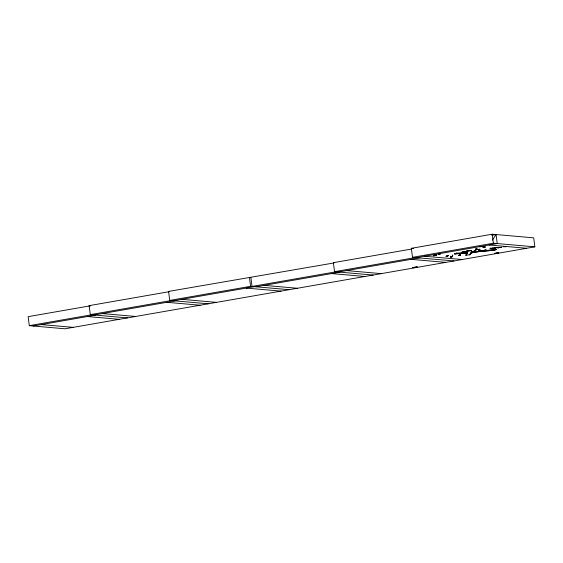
<?xml version="1.0" encoding="UTF-8"?>
<svg xmlns="http://www.w3.org/2000/svg" width="563" height="563" viewBox="0 0 563 563"><rect width="100%" height="100%" fill="white"/><g stroke="black" fill="none" stroke-linecap="round" stroke-linejoin="round"><path stroke-width="0.84" d="M466.973 251.26L464.883 251.612L467.733 251.098M417.267 266.953L415.853 267.122L416.303 267.214M416.775 267.031L416.148 267.165M498.368 252.843L498.973 252.836M492.322 240.119L496.073 234.553L491.773 235.306M435.748 255.18L435.938 254.821M439.534 254.131L439.597 253.786M450.963 256.608L451.16 256.249M467.691 253.083L465.89 255.152L467.22 253.139M470.077 254.596L469.535 254.779L470.865 252.766M471.344 252.71L469.985 254.525M475.897 249.606L474.841 250.845M476.221 249.564L475.355 251.021L474.419 250.873M479.444 249.318L478.501 250.577L479.873 249.184M434.587 254.884L434.713 254.701M450.766 256.228L450.689 256.411M459.563 255.503L459.457 255.271M498.164 252.97L497.53 252.935L498.149 252.857M465.594 255.25L470.098 254.736M475.517 249.761L479.957 249.282M458.718 255.665L460.252 255.278L458.571 255.567M458.535 255.581L460.576 255.342L458.711 255.665M414.973 267.249L413.249 267.728L415.564 267.235L414.572 267.312L414.987 267.348M413.889 267.509L414.488 267.411L414.115 267.573M448.239 255.581L447.916 255.876L448.331 255.658M452.42 255.321L452.941 255.187L452.483 255.152M495.574 253.406L494.56 253.392L496.144 253.315M498.1 252.942L497.91 252.914M454.51 253.997L465.27 252.991L454.489 253.857M456.663 253.16L455.129 253.786M467.072 252.301L466.248 252.421L466.959 252.351M481.393 246.678L481.977 246.453L481.302 246.608M494.567 250.134L477.931 251.76M479.402 251.077L496.031 249.627M492.041 248.297L492.604 247.973L492.034 248.206M493.73 248.149L494.293 247.903L493.631 248.058M494.434 250.261L496.102 249.515M497.678 252.928L497.924 252.864M483.131 247.241L483.8 246.995L483.138 247.234M484.715 247.199L485.461 246.946L484.701 247.101M496.277 253.287L497.249 253.026M496.608 253.195L496.988 253.125M415.403 267.256L415.037 267.411L415.494 267.228M412.883 267.685L413.77 267.531L413.298 267.552M414.269 267.404L414.734 267.362M496.897 253.033L494.94 253.526L496.263 253.111M494.631 247.938L495.391 247.593L494.624 247.84M500.247 247.389L499.381 247.65L500.162 247.396M500.979 247.53L501.837 247.27L501.056 247.523M505.919 246.573L505.117 246.756M505.215 246.84L505.996 246.587M495.89 249.099L495.271 249.261M495.693 249.17L495.433 248.987M490.014 248.332L491.457 248.241L490.063 248.318M498.818 247.811L497.418 247.79L498.804 247.713M413.763 267.608L413.341 267.636L413.798 267.538M413.981 267.531L414.291 267.545M471.407 251.731L473.476 251.372L474.736 251.738L471.442 251.992L473.511 251.633M494.152 249.156L493.786 249.296M493.969 249.268L495.799 249.05M482.857 246.925L484.018 246.904L482.927 246.911M495.729 253.28L496.003 253.202M468.923 250.901L467.48 250.971M494.159 249.226L494.652 249.064M495.004 249.233L495.503 249.17M414.875 267.256L414.467 267.334M453.982 260.95L412.503 257.326L411.349 248.318L492.217 234.215L533.696 237.846L534.85 246.847L64.998 328.785L29.304 325.66L28.15 316.652L90.594 305.765L89.144 305.639L90.298 314.647L127.435 317.891M333.958 262.949L168.569 291.416L169.723 300.417L208.303 303.795M411.659 249.022L333.373 262.675L334.528 271.683L373.114 275.054M89.144 305.639L169.153 291.69M412.503 257.326L493.371 243.223L534.85 246.847M169.723 300.417L250.591 286.321L289.178 289.692M334.528 271.683L415.395 257.58M416.36 257.664L497.228 243.561L496.073 234.553M90.298 314.647L171.166 300.543M335.977 271.809L252.034 286.447L250.88 277.439M29.304 325.66L91.748 314.773M173.58 300.755L254.448 286.658M338.384 272.02L419.252 257.917M94.155 314.984L175.023 300.881M255.898 286.785L339.834 272.147M33.161 325.998L95.604 315.111M464.313 251.555L465.355 251.724M466.509 251.168L467.529 251.133M463.821 251.738L462.202 252.02M469.282 250.838L468.641 250.845M465.833 252.583L467.41 252.315L465.868 252.583M465.341 253.005L464.911 252.886L467.459 253.111M464.932 253.069L467.48 253.294M494.215 249.339L495.271 249.219M480 246.735L481.562 246.418M492.505 248.163L493.927 248.03M483.631 247.023L485.032 246.911M495.004 249.261L494.455 249.296M496.503 247.53L495.187 247.678M501.337 247.234L500.035 247.502M438.647 254.237L440.336 253.941L438.654 254.237M467.241 253.343L467.719 253.287M470.893 252.97L471.365 252.914M450.47 257.045L452.166 256.855L450.463 256.96M460.647 254.849L458.936 254.969L460.64 254.863M475.454 249.796L479.887 249.325M413.39 267.566L412.869 267.594M494.926 249.029L495.447 249.057M480.007 246.728L481.597 246.58M456.677 253.301L454.82 253.814M479.416 251.168L496.116 249.655M467.093 252.442L456.354 253.188M494.42 250.176L477.804 251.717L471.048 252.893L477.818 251.802M504.321 246.714L503.611 246.868M494.469 249.367L494.018 249.318M492.231 249.212L493.631 249.219L492.238 249.205M489.043 244.989L526.658 248.276M468.557 250.866L469.268 250.831M466.938 251.14L467.663 251.197M464.461 251.724L463.722 251.654L464.447 251.717M411.349 248.318L413.516 248.508M424.551 256.235L462.174 259.522M411.067 259.346L445.79 262.379M346.576 270.592L381.306 273.625M331.642 273.576L364.923 276.482M264.082 285.357L297.363 288.263M246.256 288.08L280.986 291.12M181.772 299.326L216.495 302.366M166.838 302.31L200.118 305.223M102.346 313.556L135.627 316.462M87.413 316.54L119.25 319.32M41.352 324.57L73.183 327.356M416.873 267.031L417.282 267.045M467.712 251.302L466.375 251.168M505.49 246.552L504.159 246.65M492.217 234.215L493.371 243.223M486.207 249.571L484.82 249.648M480.288 246.608L479.704 246.749M474.905 250.845C476.762 250.929 471.013 251.422 475.355 250.901L474.518 251.042M464.025 251.619L461.949 252.147M451.843 256.411L450.301 256.517M447.634 256.102L445.945 256.299M440.477 253.751L438.802 254.047M436.768 254.793L435.086 255.088M435.305 255.299C429.442 256.2 440.815 254.37 434.946 255.278M249.437 277.313L250.591 286.321M473.567 252.407L472.695 252.541L473.567 252.407M475.186 252.111L474.771 252.28L475.207 252.104M473.539 252.428L474.004 252.414L473.497 252.456M474.933 252.196L474.313 252.252L474.982 252.175M496.918 247.488L496.151 247.797L496.904 247.481M475.629 252.125L475.13 252.182L475.629 252.125M475.918 248.396L477.002 248.389L475.918 248.396M471.428 250.472L469.866 250.831L471.428 250.472M478.867 250.528L478.367 250.598L480.112 251.063L478.867 250.528M435.164 255.489L433.482 255.778L435.164 255.489M447.775 255.919L446.093 256.207L447.775 255.912M452.3 256.58L450.618 256.869L452.293 256.573"/></g></svg>
